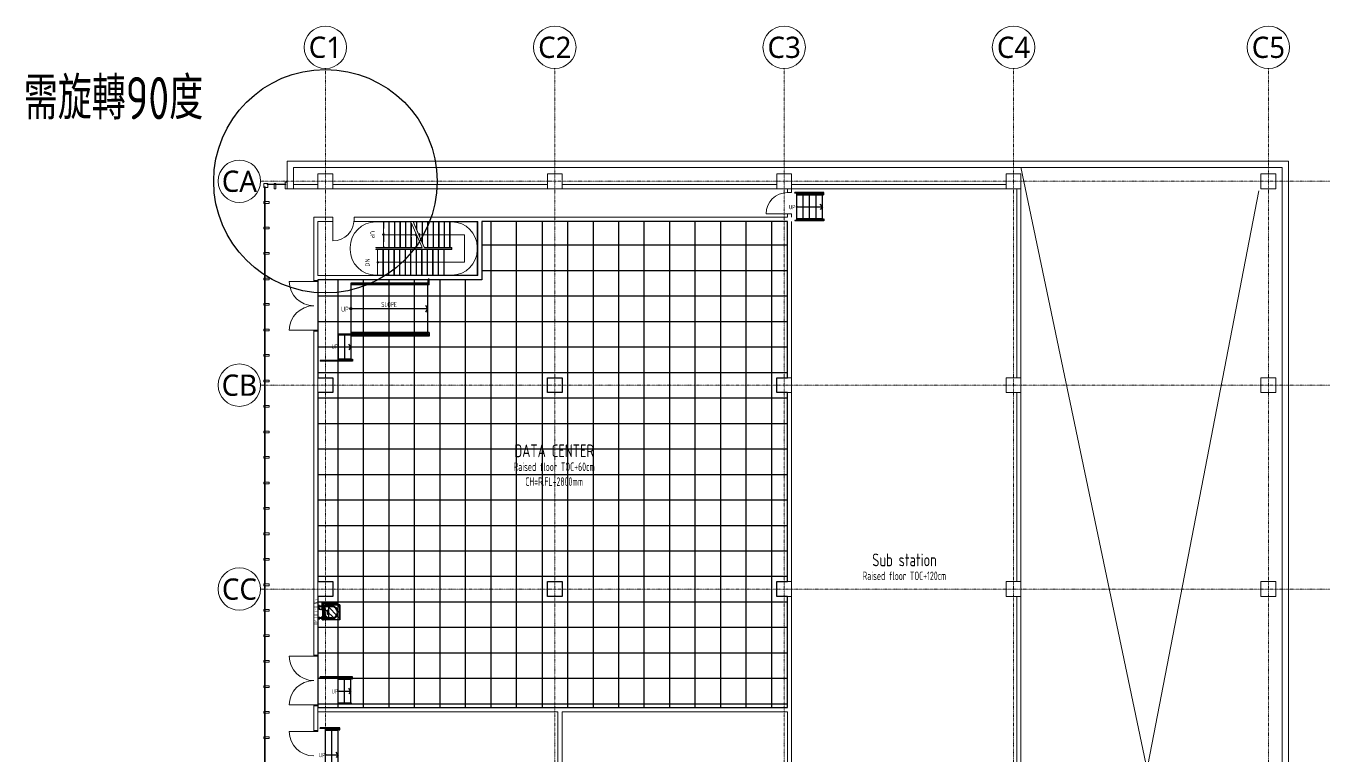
# Model space of a CAD drawing. Extents: x -186874 to 85479, y 565 to 73531.
# Drawn here: x -186874 to -125485, y 39170 to 73531 of the extents above; entities that cross this region are included whole.
import ezdxf
from ezdxf.enums import TextEntityAlignment as Align

# ---------------------------------------------------------------- set-up
doc = ezdxf.new("R2010")
doc.units = 0
doc.header["$LTSCALE"] = 5
for name, pattern in [('CUP- L20$0$JJP_三點線', [0.9, 0.3, -0.15, 0, -0.15, 0, -0.15, 0, -0.15]), ('CUP- L20$0$JJP_虛線(退縮線、投影線、地下室範圍、非屬本工程、圖面分區)', [0.45, 0.3, -0.15]), ('XCDP20$0$HIDDEN2', [0.1875, 0.125, -0.0625])]:
    doc.linetypes.add(name, pattern=pattern)
for name, color, linetype in [('CUP- L20$0$A-OBJE-2D.Newcub', 252, 'Continuous'), ('CUP- L20$0$A-STRS.Newcub', 252, 'Continuous'), ('CUP- L20$0$A-WALL-EX.Newcub', 252, 'Continuous'), ('CUP- L20$0$A-WALL-IN.Newcub', 252, 'Continuous'), ('CUP- L20$0$Door', 252, 'Continuous'), ('CUP- L20$0$S-COL.Newcub', 252, 'Continuous'), ('CUP- L20$0$S-GRID.Newcub', 252, 'Continuous'), ('XCDC20$0$A-C-2800 (PH1)', 191, 'Continuous'), ('XCDC20$0$A-C-2800 (PH2)', 191, 'Continuous'), ('XCDP20$0$A-CR-TT2', 1, 'Continuous'), ('XCDP20$0$A-CR-TXT', 2, 'Continuous'), ('XCDP20$0$A-Dim', 1, 'Continuous'), ('XCDP20$0$A-st-txt', 1, 'Continuous'), ('XCDP20$0$A-ST-txt (200K)', 1, 'Continuous'), ('XCDP20$0$A-STAIR (200K)', 2, 'Continuous'), ('XCDP20$0$A-STAIR (PH2)', 2, 'Continuous'), ('XCDP20$0$Lad-Door', 1, 'Continuous')]:
    doc.layers.add(name, color=color, linetype=linetype)
doc.layers.add('XCDC20$0$A-Area', color=170, linetype='Continuous', plot=False)
doc.styles.add('CUP- L20$0$aa-txt', font='isocp.shx', dxfattribs={"bigfont": 'chineset'})
doc.styles.add('CUP- L20$0$Standard', font='', dxfattribs={"width": 0.8})
doc.styles.add('XCDP20$0$AA-TXT', font='isocp.shx', dxfattribs={"width": 0.8, "bigfont": 'china.shx'})
doc.styles.add('XCDP20$0$dim-txt', font='isocp.shx', dxfattribs={"width": 0.8, "bigfont": 'china.shx'})
doc.styles.get('CUP- L20$0$Standard').set_extended_font_data('Microsoft JhengHei')
doc.dimstyles.new('XCDP20$0$20-dim', dxfattribs={"dimscale": 20, "dimtxt": 0.25, "dimasz": 0.1, "dimexe": 0.1, "dimexo": 0.1, "dimgap": 0.05, "dimtad": 1, "dimdec": 1, "dimdsep": 46, "dimtxsty": 'XCDP20$0$dim-txt', "dimblk": 'XCDP20$0$Dot', "dimcen": 2, "dimclrd": 256, "dimclre": 256, "dimclrt": 256, "dimadec": 0, "dimazin": 0, "dimtfac": 1, "dimtdec": 1, "dimtix": 1, "dimtmove": 2, "dimatfit": 3, "dimfxl": 1, "dimtvp": 1, "dimarcsym": 0})

# ---------------------------------------------------------------- blocks, each defined once
blk = doc.blocks.new('XCDP20$0$Dot')
at = {"color": 0, "linetype": 'ByBlock', "lineweight": -2}
blk.add_line((-0.5, 0), (-1, 0), dxfattribs=at)
at = {"color": 0, "linetype": 'ByBlock', "const_width": 0.5}
blk.add_lwpolyline([(-0.25, 0, 1), (0.25, 0, 1)], format="xyb", close=True, dxfattribs=at)
blk = doc.blocks.new('*D37')
at = {"layer": 'DEFPOINTS', "color": 0, "transparency": 16777216}
for p in [(-19.3, -14.6), (-19.3, -21.5), (0, -21.5)]:
    blk.add_point(p, dxfattribs=at)
at = {"layer": 'XCDP20$0$A-Dim', "lineweight": -2, "transparency": 16777216}
for p, q in [((-19.3, -19.5), (-19.3, -12.6)), ((-2, -14.6), (-17.3, -14.6)), ((0, -19.5), (0, -12.6))]:
    blk.add_line(p, q, dxfattribs=at)
at = {"layer": 'XCDP20$0$A-Dim', "lineweight": -2, "transparency": 16777216, "xscale": 2, "yscale": 2, "zscale": 2, "rotation": 180}
blk.add_blockref('XCDP20$0$Dot', (-19.3, -14.6), dxfattribs=at)
at = {"layer": 'XCDP20$0$A-Dim', "lineweight": -2, "transparency": 16777216, "xscale": 2, "yscale": 2, "zscale": 2}
blk.add_blockref('XCDP20$0$Dot', (0, -14.6), dxfattribs=at)
at = {"layer": 'XCDP20$0$A-Dim', "transparency": 16777216, "insert": (-9.6, -11.1), "char_height": 5, "attachment_point": 5, "style": 'XCDP20$0$dim-txt'}
blk.add_mtext('\\A1;19.3', dxfattribs=at)
blk = doc.blocks.new('*D38')
at = {"layer": 'DEFPOINTS', "color": 0, "transparency": 16777216}
for p in [(-90.3, 0), (-90.3, -43.4), (-15.3, -29.8)]:
    blk.add_point(p, dxfattribs=at)
at = {"layer": 'XCDP20$0$A-Dim', "lineweight": -2, "transparency": 16777216}
for p, q in [((-90.3, -2), (-90.3, -45.4)), ((-17.3, -43.4), (-88.3, -43.4)), ((-15.3, -31.8), (-15.3, -45.4))]:
    blk.add_line(p, q, dxfattribs=at)
at = {"layer": 'XCDP20$0$A-Dim', "lineweight": -2, "transparency": 16777216, "xscale": 2, "yscale": 2, "zscale": 2, "rotation": 180}
blk.add_blockref('XCDP20$0$Dot', (-90.3, -43.4), dxfattribs=at)
at = {"layer": 'XCDP20$0$A-Dim', "lineweight": -2, "transparency": 16777216, "xscale": 2, "yscale": 2, "zscale": 2}
blk.add_blockref('XCDP20$0$Dot', (-15.3, -43.4), dxfattribs=at)
at = {"layer": 'XCDP20$0$A-Dim', "transparency": 16777216, "insert": (-52.8, -39.9), "char_height": 5, "attachment_point": 5, "style": 'XCDP20$0$dim-txt'}
blk.add_mtext('\\A1;75', dxfattribs=at)
blk = doc.blocks.new('*D39')
at = {"layer": 'DEFPOINTS', "color": 0, "transparency": 16777216}
for p in [(-52.1, 26), (-44.5, 26), (-52.1, -26)]:
    blk.add_point(p, dxfattribs=at)
at = {"layer": 'XCDP20$0$A-Dim', "lineweight": -2, "transparency": 16777216}
for p, q in [((-50.1, 26), (-42.5, 26)), ((-44.5, -24), (-44.5, 24)), ((-50.1, -26), (-42.5, -26))]:
    blk.add_line(p, q, dxfattribs=at)
at = {"layer": 'XCDP20$0$A-Dim', "lineweight": -2, "transparency": 16777216, "xscale": 2, "yscale": 2, "zscale": 2}
for p, rotation in [((-44.5, 26), 90), ((-44.5, -26), 270)]:
    blk.add_blockref('XCDP20$0$Dot', p, dxfattribs=dict(at, rotation=rotation))
at = {"layer": 'XCDP20$0$A-Dim', "transparency": 16777216, "insert": (-48, 0), "char_height": 5, "attachment_point": 5, "rotation": 90, "style": 'XCDP20$0$dim-txt'}
blk.add_mtext('\\A1;52', dxfattribs=at)
blk = doc.blocks.new('XCDC20')
at = {"layer": 'XCDC20$0$A-Area'}
for points in [[(-151031, 64330), (-165411, 64330), (-165411, 61590), (-173131, 61590), (-173131, 56975), (-172431, 56975), (-172431, 56275), (-173131, 56275), (-173131, 47375), (-172431, 47375), (-172431, 46675), (-173131, 46675), (-173131, 41450), (-151031, 41450), (-151031, 46675), (-151531, 46675), (-151531, 47375), (-151031, 47375), (-151031, 56275), (-151531, 56275), (-151531, 56975), (-151031, 56975)], [(-161631, 56275), (-162331, 56275), (-162331, 56975), (-161631, 56975)], [(-161631, 46675), (-162331, 46675), (-162331, 47375), (-161631, 47375)]]:
    blk.add_lwpolyline(points, close=True, dxfattribs=at)
at = {"layer": 'XCDC20$0$A-C-2800 (PH1)', "ltscale": 0.3}
for p, q in [((-165411, 63225), (-151031, 63225)), ((-165411, 62025), (-151031, 62025))]:
    blk.add_line(p, q, dxfattribs=at)
at = {"layer": 'XCDC20$0$A-C-2800 (PH2)', "ltscale": 0.3}
for p, q in [((-164981, 41450), (-164981, 64330)), ((-163781, 41450), (-163781, 64330)), ((-162581, 64330), (-162581, 41450)), ((-161381, 64330), (-161381, 41450)), ((-160181, 64330), (-160181, 41450)), ((-158981, 64330), (-158981, 41450)), ((-157781, 64330), (-157781, 41450)), ((-156581, 64330), (-156581, 41450)), ((-155381, 64330), (-155381, 41450)), ((-154181, 64330), (-154181, 41450)), ((-152981, 64330), (-152981, 41450)), ((-151781, 64330), (-151781, 41450)), ((-172181, 41450), (-172181, 61590)), ((-170981, 41450), (-170981, 61590)), ((-169781, 41450), (-169781, 61590)), ((-168581, 41450), (-168581, 61590)), ((-167381, 41450), (-167381, 61590)), ((-166181, 41450), (-166181, 61590)), ((-173131, 60825), (-151031, 60825)), ((-173131, 59625), (-151031, 59625)), ((-173131, 58425), (-151031, 58425)), ((-173131, 57225), (-151031, 57225)), ((-173131, 56025), (-151031, 56025)), ((-173131, 54825), (-151031, 54825)), ((-173131, 53625), (-151031, 53625)), ((-173131, 52425), (-151031, 52425)), ((-173131, 51225), (-151031, 51225)), ((-173131, 50025), (-151031, 50025)), ((-173131, 48825), (-151031, 48825)), ((-173131, 47625), (-151031, 47625)), ((-173131, 46425), (-151031, 46425)), ((-173131, 45225), (-151031, 45225)), ((-173131, 44025), (-151031, 44025)), ((-173131, 42825), (-151031, 42825)), ((-173131, 41625), (-151031, 41625))]:
    blk.add_line(p, q, dxfattribs=at)
blk = doc.blocks.new('XCDP20$0$LAD-1')
at = {"layer": 'XCDP20$0$Lad-Door'}
h = blk.add_hatch(dxfattribs=at)
h.set_pattern_fill('ANSI31', color=256, scale=150, angle=90, style=0)
h.set_pattern_definition([(135, (-3.226, 0), (-13.2583, -13.2583), [])])
h.paths.add_polyline_path([(-97.05, -34.71), (-97.05, 35.29), (-28.05, 35.29), (-28.05, -34.71)])
at = {"color": 0}
for p, q in [((-86.39, 1.7), (-90.2, 1.7)), ((-79.73, 17.44), (-82.42, 20.13)), ((-77.59, 19.55), (-80.29, 22.24)), ((-15.25, 29.8), (-60.45, 29.8)), ((-60.45, 26), (-15.25, 26)), ((-56.28, 26), (-56.28, 29.8)), ((-53.28, 26), (-53.28, 29.8)), ((-41.98, 26), (-41.98, 29.8)), ((-41.98, 26), (-41.98, 29.8)), ((-38.98, 26), (-38.98, 29.8)), ((-23.25, 26), (-23.25, 29.8)), ((-23.25, 29.8), (-15.25, 26)), ((-15.25, 29.8), (-23.25, 26)), ((-20.5, 26), (-20.5, -26)), ((-18, 26), (-18, -26)), ((-15.25, 26), (-15.25, 29.8)), ((-15.25, 29.31), (-0.6, 29.31)), ((-15.25, 26.31), (-0.6, 26.31)), ((-0.6, 34.53), (0, 34.53)), ((-0.6, 21.53), (-0.6, 34.53)), ((-0.6, 25.51), (-0.6, 30.51)), ((-0.6, 21.53), (0, 21.53)), ((0, 21.53), (0, 34.53)), ((-86.42, -1.3), (-90.22, -1.3)), ((-80, -17.14), (-82.69, -19.84)), ((-77.89, -19.28), (-80.58, -21.97)), ((-60.45, -26), (-15.25, -26)), ((-19, -29.8), (-60.45, -29.8)), ((-58.4, -29.8), (-15.25, -29.8)), ((-56.28, -26), (-56.28, -29.8)), ((-53.28, -26), (-53.28, -29.8)), ((-41.98, -26), (-41.98, -29.8)), ((-41.98, -26), (-41.98, -29.8)), ((-38.98, -26), (-38.98, -29.8)), ((-23.25, -29.8), (-23.25, -26)), ((-23.25, -26), (-15.25, -29.8)), ((-15.25, -26), (-23.25, -29.8)), ((-15.25, -29.8), (-15.25, -26)), ((-15.25, -26.31), (-0.6, -26.31)), ((-15.25, -29.31), (-0.6, -29.31)), ((-0.6, -21.53), (0, -21.53)), ((-0.6, -21.53), (-0.6, -34.53)), ((-0.6, -25.51), (-0.6, -30.51)), ((-0.6, -34.53), (0, -34.53)), ((0, -21.53), (0, -34.53))]:
    blk.add_line(p, q, dxfattribs=at)
at = {"color": 1, "linetype": 'XCDP20$0$HIDDEN2', "ltscale": 0.1}
for points in [[(-23.25, 37.8), (-15.25, 37.8), (-15.25, 29.8), (-23.25, 29.8)], [(-23.25, 26), (-15.25, 26), (-15.25, 18), (-23.25, 18)], [(-23.25, -18), (-15.25, -18), (-15.25, -26), (-23.25, -26)], [(-23.25, -29.8), (-15.25, -29.8), (-15.25, -37.8), (-23.25, -37.8)]]:
    blk.add_lwpolyline(points, close=True, dxfattribs=at)
at = {"color": 1, "linetype": 'XCDP20$0$HIDDEN2'}
for centre in [(-19.25, 33.8), (-19.25, 22), (-19.25, -22), (-19.25, -33.8)]:
    blk.add_circle(centre, 0.476, dxfattribs=at)
at = {"color": 0}
for radius in [29.8, 26]:
    blk.add_arc((-60.45, 0), radius, 90, 270, dxfattribs=at)
at = {"layer": 'XCDP20$0$Lad-Door'}
for p, q in [((-97.55, -35.21), (-97.55, 35.79)), ((-97.55, 35.79), (-27.55, 35.79)), ((-97.55, 16.02), (-97.55, 26.02)), ((-97.55, 26.02), (-96.75, 26.02)), ((-97.55, 21.02), (-96.75, 21.02)), ((-97.55, 16.02), (-96.75, 16.02)), ((-96.75, 16.02), (-96.75, 26.02)), ((-40.64, -9.71), (-40.64, 10.29)), ((-40.64, 10.29), (-38.64, 10.29)), ((-40.64, 0.29), (-38.64, 0.29)), ((-38.64, -9.71), (-38.64, 10.29)), ((-27.55, -35.21), (-27.55, 35.79)), ((-97.55, -29.47), (-97.55, -19.47)), ((-97.55, -19.47), (-96.75, -19.47)), ((-97.55, -24.47), (-96.75, -24.47)), ((-97.55, -29.47), (-96.75, -29.47)), ((-97.55, -35.21), (-27.55, -35.21)), ((-96.75, -29.47), (-96.75, -19.47)), ((-40.64, -9.71), (-38.64, -9.71))]:
    blk.add_line(p, q, dxfattribs=at)
blk.add_lwpolyline([(-97.05, -34.71), (-97.05, 35.29), (-28.05, 35.29), (-28.05, -34.71)], close=True, dxfattribs=at)
at = {"layer": 'XCDP20$0$A-Dim', "style": 'XCDP20$0$dim-txt', "width": 0.7}
blk.add_text('%%P2', height=5, dxfattribs=at).set_placement((-47.58, -39.81), align=Align.MIDDLE)
at = {"layer": 'XCDP20$0$A-Dim'}
for base, p1, p2, picture, middle in [((-90.25, -43.45), (-15.25, -29.8), (-90.25, 0), '*D38', (-52.75, -39.95)), ((-19.2502, -14.6081), (0, -21.5304), (-19.2502, -21.5236), '*D37', (-9.6251, -11.1081))]:
    dim = blk.add_linear_dim(base=base, p1=p1, p2=p2, dimstyle='XCDP20$0$20-dim', override={"dimscale": 20}, dxfattribs=at)
    dim.commit()
    dim.dimension.update_dxf_attribs({"geometry": picture, "text_midpoint": middle})
dim = blk.add_linear_dim(base=(-44.49, 26), p1=(-52.06, -26), p2=(-52.06, 26), angle=270, dimstyle='XCDP20$0$20-dim', override={"dimscale": 20, "dimasz": 0.1, "dimatfit": 3}, dxfattribs=at)
dim.commit()
dim.dimension.update_dxf_attribs({"geometry": '*D39', "text_midpoint": (-47.99, 0)})
blk = doc.blocks.new('XCDP20')
at = {"layer": 'XCDP20$0$A-ST-txt (200K)'}
for p, q in [((-149381, 65025), (-149479, 65154)), ((-150581, 65025), (-149381, 65025)), ((-149381, 65025), (-149479, 64896)), ((-167981, 60225), (-171581, 60225)), ((-168075, 60387), (-167981, 60225)), ((-167981, 60225), (-168075, 60062)), ((-172181, 58425), (-171581, 58425)), ((-171581, 58425), (-171679, 58554)), ((-171581, 58425), (-171679, 58296)), ((-172181, 42225), (-171581, 42225)), ((-171581, 42225), (-171679, 42354)), ((-171581, 42225), (-171679, 42096)), ((-172181, 39225), (-172279, 39354)), ((-172781, 39225), (-172181, 39225)), ((-172181, 39225), (-172279, 39096))]:
    blk.add_line(p, q, dxfattribs=at)
for centre, radius in [((-150581, 65025), 25), ((-171581, 60225), 50), ((-172181, 58425), 25), ((-172181, 42225), 25), ((-172781, 39225), 25)]:
    blk.add_circle(centre, radius, dxfattribs=at)
at = {"layer": 'XCDP20$0$A-STAIR (200K)'}
for p, q in [((-149306, 65690, 0), (-150681, 65690)), ((-150681, 65665), (-150681, 65690)), ((-149306, 65593, 0), (-149306, 65690, 0)), ((-149331, 65665, 0), (-150681, 65665)), ((-150581, 64425, 0), (-150581, 65625, 0)), ((-149371, 65625), (-150581, 65625, 0)), ((-150581, 65587, 0), (-150581, 65625, 0)), ((-149371, 65618), (-150581, 65618, 0)), ((-149371, 65593), (-150581, 65593, 0)), ((-150581, 65587, 0), (-149371, 65587)), ((-150281, 64463, 0), (-150281, 65587, 0)), ((-149981, 64463, 0), (-149981, 65587, 0)), ((-149681, 64463, 0), (-149681, 65587, 0)), ((-149381, 64425), (-149381, 65625)), ((-149371, 65587, 0), (-149371, 65625, 0)), ((-149331, 65593, 0), (-149331, 65665, 0)), ((-149331, 65593, 0), (-149306, 65593, 0)), ((-150581, 64463, 0), (-149371, 64463)), ((-150581, 64463, 0), (-150581, 64425, 0)), ((-149371, 64463, 0), (-149371, 64425, 0)), ((-149331, 64385, 0), (-150681, 64385)), ((-150681, 64385), (-150681, 64360)), ((-149306, 64360, 0), (-150681, 64360)), ((-149371, 64456), (-150581, 64456, 0)), ((-149371, 64431), (-150581, 64431, 0)), ((-149371, 64425), (-150581, 64425, 0)), ((-149331, 64456, 0), (-149331, 64385, 0)), ((-149331, 64456, 0), (-149306, 64456, 0)), ((-149306, 64456, 0), (-149306, 64360, 0)), ((-171581, 61425), (-171581, 59025)), ((-167981, 61425), (-171581, 61425)), ((-167981, 61425), (-167981, 59025)), ((-167941, 61385), (-167941, 61615, 0)), ((-167901, 61615), (-167941, 61615, 0)), ((-167901, 61345), (-167901, 61615)), ((-167941, 61385, 0), (-171541, 61385)), ((-171541, 61385), (-171541, 61345)), ((-167901, 61345), (-171541, 61345)), ((-171581, 59025, 0), (-172181, 59025, 0)), ((-172181, 59025, 0), (-172181, 57825)), ((-171571, 59025, 0), (-172141, 59025, 0)), ((-172141, 58987, 0), (-172141, 59025, 0)), ((-171571, 59018, 0), (-172141, 59018, 0)), ((-171571, 58993, 0), (-172141, 58993, 0)), ((-172141, 58987, 0), (-171571, 58987, 0)), ((-171881, 58987, 0), (-171881, 57863)), ((-171581, 59025), (-167981, 59025)), ((-171581, 58987, 0), (-171581, 57863)), ((-171571, 58987), (-171571, 59025)), ((-167901, 59105), (-171541, 59105)), ((-171541, 59065), (-171541, 59105)), ((-171541, 59065), (-167941, 59065)), ((-167941, 58975), (-171531, 58975, 0)), ((-171531, 58935, 0), (-171531, 58975, 0)), ((-167901, 58935), (-171531, 58935, 0)), ((-167941, 59065), (-167941, 58975, 0)), ((-167901, 59105), (-167901, 58935, 0)), ((-171531, 57785, 0), (-173031, 57785)), ((-173031, 57785), (-173031, 57760)), ((-171506, 57760, 0), (-173031, 57760)), ((-172181, 57825), (-171581, 57825)), ((-172141, 57863), (-171571, 57863, 0)), ((-172141, 57863), (-172141, 57825)), ((-171571, 57856, 0), (-172141, 57856)), ((-171571, 57831, 0), (-172141, 57831)), ((-171571, 57825, 0), (-172141, 57825)), ((-171571, 57863, 0), (-171571, 57825, 0)), ((-171531, 57856, 0), (-171531, 57785, 0)), ((-171531, 57856, 0), (-171506, 57856, 0)), ((-171506, 57856, 0), (-171506, 57760, 0)), ((-171506, 42890, 0), (-173031, 42890)), ((-173031, 42865), (-173031, 42890)), ((-171531, 42865, 0), (-173031, 42865)), ((-172181, 42825), (-171581, 42825)), ((-172181, 41625, 0), (-172181, 42825)), ((-171571, 42825, 0), (-172141, 42825)), ((-172141, 42787), (-172141, 42825)), ((-171571, 42818, 0), (-172141, 42818)), ((-171571, 42793, 0), (-172141, 42793)), ((-172141, 42787), (-171571, 42787, 0)), ((-171881, 41663, 0), (-171881, 42787)), ((-171581, 41663, 0), (-171581, 42787)), ((-171571, 42787, 0), (-171571, 42825, 0)), ((-171531, 42793, 0), (-171531, 42865, 0)), ((-171531, 42793, 0), (-171506, 42793, 0)), ((-171506, 42793, 0), (-171506, 42890, 0)), ((-171581, 41625, 0), (-172181, 41625, 0)), ((-172141, 41663, 0), (-171571, 41663, 0)), ((-172141, 41663, 0), (-172141, 41625, 0)), ((-171571, 41656, 0), (-172141, 41656, 0)), ((-171571, 41631, 0), (-172141, 41631, 0)), ((-171571, 41625, 0), (-172141, 41625, 0)), ((-171571, 41663, 0), (-171571, 41625, 0)), ((-172106, 40490, 0), (-173031, 40490)), ((-173031, 40465), (-173031, 40490)), ((-172131, 40465, 0), (-173031, 40465)), ((-172781, 40425), (-172181, 40425)), ((-172781, 38025, 0), (-172781, 40425)), ((-172171, 40425, 0), (-172741, 40425)), ((-172741, 40387), (-172741, 40425)), ((-172171, 40418, 0), (-172741, 40418)), ((-172171, 40393, 0), (-172741, 40393)), ((-172741, 40387), (-172171, 40387, 0)), ((-172481, 38063, 0), (-172481, 40387)), ((-172181, 38063, 0), (-172181, 40387)), ((-172171, 40387, 0), (-172171, 40425, 0)), ((-172131, 40393, 0), (-172131, 40465, 0)), ((-172131, 40393, 0), (-172106, 40393, 0)), ((-172106, 40393, 0), (-172106, 40490, 0))]:
    blk.add_line(p, q, dxfattribs=at)
at = {"layer": 'XCDP20$0$A-STAIR (PH2)', "extrusion": (0, 0, -1), "xscale": -10, "yscale": 10, "zscale": -10, "rotation": 180}
blk.add_blockref('XCDP20$0$LAD-1', (173081, 45932, 0), dxfattribs=at)
at = {"layer": 'XCDP20$0$A-CR-TT2', "style": 'XCDP20$0$AA-TXT', "width": 0.6}
for s, p in [('Raised floor TOC+60cm', (-162010, 52785)), ('CH=R.FL+2800mm', (-162010, 52085)), ('Raised floor TOC+120cm', (-145516, 47650))]:
    blk.add_text(s, height=400, dxfattribs=at).set_placement(p, align=Align.MIDDLE)
at = {"layer": 'XCDP20$0$A-CR-TXT', "style": 'XCDP20$0$AA-TXT', "width": 0.8}
for s, p in [('DATA CENTER', (-162010, 53535)), ('Sub station', (-145516, 48400))]:
    blk.add_text(s, height=600, dxfattribs=at).set_placement(p, align=Align.MIDDLE)
at = {"layer": 'XCDP20$0$A-st-txt', "style": 'XCDP20$0$AA-TXT', "width": 0.6}
blk.add_text('UP TO CEILING', height=200, rotation=90, dxfattribs=at).set_placement((-173235, 45932, 0), align=Align.MIDDLE)
at = {"layer": 'XCDP20$0$A-ST-txt (200K)', "style": 'XCDP20$0$AA-TXT'}
for s, height, width, p in [('UP', 200, 0.8, (-150801, 65008, 0)), ('UP', 240, 0.8, (-171858, 60200)), ('SLOPE', 240, 0.7, (-169781, 60425)), ('UP', 200, 0.8, (-172337, 58441)), ('UP', 200, 0.8, (-172337, 42208)), ('UP', 200, 0.8, (-172937, 39208))]:
    blk.add_text(s, height=height, dxfattribs=dict(at, width=width)).set_placement(p, align=Align.MIDDLE)
blk = doc.blocks.new('CUP- L20')
at = {"layer": 'CUP- L20$0$A-OBJE-2D.Newcub', "lineweight": 0}
for p, q in [((-140031, 66896), (-127931, 9075)), ((-139931, 8293), (-128831, 65775)), ((-171611, 63010), (-171611, 63110))]:
    blk.add_line(p, q, dxfattribs=at)
for centre, start, end in [((-170411, 63110), 90, 180), ((-166831, 63110), 0, 90), ((-170411, 63010), 180, 270), ((-166831, 63010), 270, 0)]:
    blk.add_arc(centre, 1200, start, end, dxfattribs=at)
at = {"layer": 'CUP- L20$0$A-STRS.Newcub', "lineweight": 0}
for p, q in [((-170051, 64330), (-170411, 64330)), ((-170411, 64330), (-170411, 64310)), ((-170411, 64310), (-170051, 64310)), ((-168760, 64330), (-170051, 64330)), ((-170051, 64310), (-168751, 64310)), ((-169791, 64310), (-170051, 64310)), ((-170051, 64310), (-170051, 63110)), ((-169791, 63110), (-169791, 64310)), ((-169531, 64310), (-169791, 64310)), ((-169791, 64310), (-169791, 63110)), ((-169531, 63110), (-169531, 64310)), ((-169271, 64310), (-169531, 64310)), ((-169531, 64310), (-169531, 63110)), ((-169271, 63110), (-169271, 64310)), ((-169011, 64310), (-169271, 64310)), ((-169271, 64310), (-169271, 63110)), ((-169011, 63110), (-169011, 64310)), ((-168751, 64310), (-169011, 64310)), ((-169011, 64310), (-169011, 63110)), ((-168751, 63110), (-168751, 64310)), ((-168751, 64310), (-168751, 63110)), ((-168751, 64310), (-168231, 63110)), ((-166671, 64330), (-168651, 64330)), ((-168643, 64310), (-166671, 64310)), ((-168491, 64310), (-168643, 64310)), ((-168643, 64310), (-168123, 63110)), ((-168491, 63962), (-168491, 64310)), ((-168231, 64310), (-168491, 64310)), ((-168491, 64310), (-168491, 63962)), ((-168231, 63362), (-168231, 64310)), ((-167971, 64310), (-168231, 64310)), ((-168231, 64310), (-168231, 63362)), ((-167971, 63110), (-167971, 64310)), ((-167711, 64310), (-167971, 64310)), ((-167971, 64310), (-167971, 63110)), ((-167711, 63110), (-167711, 64310)), ((-167451, 64310), (-167711, 64310)), ((-167711, 64310), (-167711, 63110)), ((-167451, 63110), (-167451, 64310)), ((-167191, 64310), (-167451, 64310)), ((-167451, 64310), (-167451, 63110)), ((-167191, 63110), (-167191, 64310)), ((-167191, 64310), (-167191, 63110)), ((-166931, 64310), (-167191, 64310)), ((-166931, 63110), (-166931, 64310)), ((-165631, 64310), (-166931, 64310)), ((-166931, 64310), (-166931, 63110)), ((-166671, 64310), (-166671, 64330)), ((-165611, 64330), (-166671, 64330)), ((-166671, 64330), (-166671, 64310)), ((-166671, 64310), (-165631, 64310)), ((-165631, 64310), (-165631, 61810)), ((-165631, 61810), (-165631, 64310)), ((-165611, 61790), (-165611, 64330)), ((-170051, 63710), (-169791, 63710)), ((-169791, 63710), (-168491, 63710)), ((-168491, 63710), (-168541, 63760)), ((-168541, 63660), (-168491, 63710)), ((-168491, 63110), (-168491, 63710)), ((-168491, 63710), (-168491, 63110)), ((-168333, 63760), (-168383, 63710)), ((-168383, 63710), (-166931, 63710)), ((-168383, 63710), (-168333, 63660)), ((-166931, 63710), (-166231, 63710)), ((-166231, 63710), (-166231, 62410)), ((-170051, 63110), (-170411, 63110)), ((-170411, 63110), (-170411, 63090)), ((-170411, 63090), (-170051, 63090)), ((-170311, 63030), (-170411, 63030)), ((-170411, 63030), (-170411, 63010)), ((-170411, 63010), (-170311, 63010)), ((-170311, 63010), (-170331, 63010)), ((-170331, 63010), (-170331, 61810)), ((-166891, 63030), (-170311, 63030)), ((-170311, 63010), (-166891, 63010)), ((-170051, 63010), (-170311, 63010)), ((-168231, 63110), (-170051, 63110)), ((-170051, 63110), (-169791, 63110)), ((-170051, 63090), (-168223, 63090)), ((-170051, 63010), (-170051, 61810)), ((-169791, 63010), (-170051, 63010)), ((-170051, 61810), (-170051, 63010)), ((-169791, 63110), (-169531, 63110)), ((-169531, 63010), (-169791, 63010)), ((-169791, 63010), (-169791, 61810)), ((-169791, 61810), (-169791, 63010)), ((-169531, 63110), (-169271, 63110)), ((-169271, 63010), (-169531, 63010)), ((-169531, 63010), (-169531, 61810)), ((-169531, 61810), (-169531, 63010)), ((-169271, 63110), (-169011, 63110)), ((-169011, 63010), (-169271, 63010)), ((-169271, 63010), (-169271, 61810)), ((-169271, 61810), (-169271, 63010)), ((-169011, 63110), (-168751, 63110)), ((-168751, 63010), (-169011, 63010)), ((-169011, 63010), (-169011, 61810)), ((-169011, 61810), (-169011, 63010)), ((-168751, 63110), (-168491, 63110)), ((-168491, 63010), (-168751, 63010)), ((-168751, 63010), (-168751, 61810)), ((-168751, 61810), (-168751, 63010)), ((-168491, 63110), (-168231, 63110)), ((-168231, 63010), (-168491, 63010)), ((-168491, 63010), (-168491, 61810)), ((-168491, 61810), (-168491, 63010)), ((-167971, 63010), (-168231, 63010)), ((-168231, 63010), (-168231, 61810)), ((-168231, 61810), (-168231, 63010)), ((-166831, 63110), (-168123, 63110)), ((-168123, 63110), (-167971, 63110)), ((-168114, 63090), (-166851, 63090)), ((-167971, 63110), (-167711, 63110)), ((-167711, 63010), (-167971, 63010)), ((-167971, 63010), (-167971, 61810)), ((-167971, 61810), (-167971, 63010)), ((-167711, 63110), (-167451, 63110)), ((-167451, 63010), (-167711, 63010)), ((-167711, 63010), (-167711, 61810)), ((-167711, 61810), (-167711, 63010)), ((-167451, 63110), (-167191, 63110)), ((-167191, 63010), (-167451, 63010)), ((-167451, 63010), (-167451, 61810)), ((-167451, 61810), (-167451, 63010)), ((-167191, 63110), (-166931, 63110)), ((-166831, 63010), (-167191, 63010)), ((-167191, 63010), (-167191, 61810)), ((-167191, 61810), (-167191, 63010)), ((-166931, 63110), (-166831, 63110)), ((-166851, 63030), (-166891, 63030)), ((-166891, 63030), (-166891, 63010)), ((-166891, 63010), (-166891, 63030)), ((-166891, 63010), (-166831, 63010)), ((-166851, 63090), (-166851, 63030)), ((-166831, 63010), (-166831, 63110)), ((-166831, 63110), (-166831, 63010)), ((-170051, 62410), (-170311, 62410)), ((-167191, 62410), (-170051, 62410)), ((-166231, 62410), (-167191, 62410)), ((-170311, 61810), (-170411, 61810)), ((-170411, 61810), (-170411, 61790)), ((-170411, 61790), (-170311, 61790)), ((-170331, 61810), (-170311, 61810)), ((-166891, 61810), (-170311, 61810)), ((-170311, 61810), (-170051, 61810)), ((-170311, 61790), (-166891, 61790)), ((-170051, 61810), (-169791, 61810)), ((-169791, 61810), (-169531, 61810)), ((-169531, 61810), (-169271, 61810)), ((-169271, 61810), (-169011, 61810)), ((-169011, 61810), (-168751, 61810)), ((-168751, 61810), (-168491, 61810)), ((-168491, 61810), (-168231, 61810)), ((-168231, 61810), (-167971, 61810)), ((-167971, 61810), (-167711, 61810)), ((-167711, 61810), (-167451, 61810)), ((-167451, 61810), (-167191, 61810)), ((-167191, 61810), (-165631, 61810)), ((-165631, 61810), (-166891, 61810)), ((-166891, 61810), (-166891, 61790)), ((-166891, 61790), (-166891, 61810)), ((-166891, 61790), (-165611, 61790))]:
    blk.add_line(p, q, dxfattribs=at)
at = {"layer": 'CUP- L20$0$A-STRS.Newcub', "linetype": 'CUP- L20$0$JJP_虛線(退縮線、投影線、地下室範圍、非屬本工程、圖面分區)', "lineweight": 0}
for p, q in [((-170031, 64310), (-170031, 63110)), ((-169771, 64310), (-170031, 64310)), ((-169771, 63110), (-169771, 64310)), ((-169771, 64310), (-169771, 63110)), ((-169511, 64310), (-169771, 64310)), ((-169511, 63110), (-169511, 64310)), ((-169511, 64310), (-169511, 63110)), ((-169251, 64310), (-169511, 64310)), ((-169251, 63110), (-169251, 64310)), ((-169251, 64310), (-169251, 63110)), ((-168991, 64310), (-169251, 64310)), ((-168991, 63110), (-168991, 64310)), ((-168991, 64310), (-168991, 63110)), ((-168751, 64310), (-168991, 64310)), ((-168731, 63110), (-168731, 64264)), ((-168731, 64264), (-168731, 63110)), ((-166671, 64330), (-168651, 64330)), ((-168471, 64310), (-168643, 64310)), ((-168643, 64310), (-166671, 64310)), ((-168471, 64310), (-168643, 64310)), ((-168491, 64310), (-168643, 64310)), ((-168643, 64310), (-168123, 63110)), ((-168491, 63962), (-168491, 64310)), ((-168231, 64310), (-168491, 64310)), ((-168491, 64310), (-168491, 63962)), ((-168471, 63915), (-168471, 64310)), ((-168471, 64310), (-168471, 63915)), ((-168211, 64310), (-168471, 64310)), ((-168471, 63915), (-168471, 64310)), ((-168471, 64310), (-168471, 63915)), ((-168211, 64310), (-168471, 64310)), ((-168231, 63362), (-168231, 64310)), ((-167971, 64310), (-168231, 64310)), ((-168231, 64310), (-168231, 63362)), ((-168211, 63315), (-168211, 64310)), ((-168211, 64310), (-168211, 63315)), ((-167951, 64310), (-168211, 64310)), ((-168211, 63315), (-168211, 64310)), ((-168211, 64310), (-168211, 63315)), ((-167951, 64310), (-168211, 64310)), ((-167971, 63110), (-167971, 64310)), ((-167711, 64310), (-167971, 64310)), ((-167971, 64310), (-167971, 63110)), ((-167951, 63110), (-167951, 64310)), ((-167951, 64310), (-167951, 63110)), ((-167691, 64310), (-167951, 64310)), ((-167951, 63110), (-167951, 64310)), ((-167951, 64310), (-167951, 63110)), ((-167691, 64310), (-167951, 64310)), ((-167711, 63110), (-167711, 64310)), ((-167451, 64310), (-167711, 64310)), ((-167711, 64310), (-167711, 63110)), ((-167691, 63110), (-167691, 64310)), ((-167691, 64310), (-167691, 63110)), ((-167431, 64310), (-167691, 64310)), ((-167691, 63110), (-167691, 64310)), ((-167691, 64310), (-167691, 63110)), ((-167431, 64310), (-167691, 64310)), ((-167451, 63110), (-167451, 64310)), ((-167191, 64310), (-167451, 64310)), ((-167451, 64310), (-167451, 63110)), ((-167431, 63110), (-167431, 64310)), ((-167431, 64310), (-167431, 63110)), ((-167171, 64310), (-167431, 64310)), ((-167431, 63110), (-167431, 64310)), ((-167431, 64310), (-167431, 63110)), ((-167171, 64310), (-167431, 64310)), ((-167191, 63110), (-167191, 64310)), ((-167191, 64310), (-167191, 63110)), ((-166931, 64310), (-167191, 64310)), ((-167171, 63110), (-167171, 64310)), ((-167171, 64310), (-167171, 63110)), ((-166931, 64310), (-167171, 64310)), ((-167171, 63110), (-167171, 64310)), ((-167171, 64310), (-167171, 63110)), ((-166931, 64310), (-167171, 64310)), ((-166911, 64310), (-166931, 64310)), ((-166911, 64310), (-166931, 64310)), ((-166931, 63110), (-166931, 64310)), ((-165631, 64310), (-166931, 64310)), ((-166931, 64310), (-166931, 63110)), ((-166911, 63110), (-166911, 64310)), ((-166911, 64310), (-166911, 63110)), ((-165631, 64310), (-166911, 64310)), ((-166911, 63110), (-166911, 64310)), ((-166911, 64310), (-166911, 63110)), ((-165631, 64310), (-166911, 64310)), ((-166671, 64310), (-166671, 64330)), ((-165611, 64330), (-166671, 64330)), ((-166671, 64330), (-166671, 64310)), ((-166671, 64310), (-165631, 64310)), ((-165631, 61810), (-165631, 64310)), ((-165631, 64310), (-165631, 61810)), ((-165631, 61810), (-165631, 64310)), ((-165631, 61810), (-165631, 64310)), ((-165611, 61790), (-165611, 64330)), ((-168471, 63110), (-168471, 63664)), ((-168471, 63664), (-168471, 63110)), ((-170311, 63030), (-170411, 63030)), ((-170411, 63030), (-170411, 63010)), ((-170411, 63010), (-170311, 63010)), ((-170311, 63010), (-170331, 63010)), ((-170331, 63010), (-170331, 61810)), ((-170311, 63010), (-170331, 63010)), ((-170331, 63010), (-170331, 61810)), ((-170311, 63010), (-170331, 63010)), ((-170331, 63010), (-170331, 61810)), ((-166891, 63030), (-170311, 63030)), ((-170071, 63010), (-170311, 63010)), ((-170311, 63010), (-166891, 63010)), ((-170071, 63010), (-170311, 63010)), ((-170051, 63010), (-170311, 63010)), ((-169811, 63010), (-170071, 63010)), ((-170071, 63010), (-170071, 61810)), ((-170071, 61810), (-170071, 63010)), ((-169811, 63010), (-170071, 63010)), ((-170071, 63010), (-170071, 61810)), ((-170071, 61810), (-170071, 63010)), ((-170051, 63010), (-170051, 61810)), ((-169791, 63010), (-170051, 63010)), ((-170051, 61810), (-170051, 63010)), ((-170031, 63110), (-169771, 63110)), ((-169551, 63010), (-169811, 63010)), ((-169811, 63010), (-169811, 61810)), ((-169811, 61810), (-169811, 63010)), ((-169551, 63010), (-169811, 63010)), ((-169811, 63010), (-169811, 61810)), ((-169811, 61810), (-169811, 63010)), ((-169531, 63010), (-169791, 63010)), ((-169791, 63010), (-169791, 61810)), ((-169791, 61810), (-169791, 63010)), ((-169771, 63110), (-169511, 63110)), ((-169291, 63010), (-169551, 63010)), ((-169551, 63010), (-169551, 61810)), ((-169551, 61810), (-169551, 63010)), ((-169291, 63010), (-169551, 63010)), ((-169551, 63010), (-169551, 61810)), ((-169551, 61810), (-169551, 63010)), ((-169271, 63010), (-169531, 63010)), ((-169531, 63010), (-169531, 61810)), ((-169531, 61810), (-169531, 63010)), ((-169511, 63110), (-169251, 63110)), ((-169031, 63010), (-169291, 63010)), ((-169291, 63010), (-169291, 61810)), ((-169291, 61810), (-169291, 63010)), ((-169031, 63010), (-169291, 63010)), ((-169291, 63010), (-169291, 61810)), ((-169291, 61810), (-169291, 63010)), ((-169011, 63010), (-169271, 63010)), ((-169271, 63010), (-169271, 61810)), ((-169271, 61810), (-169271, 63010)), ((-169251, 63110), (-168991, 63110)), ((-168771, 63010), (-169031, 63010)), ((-169031, 63010), (-169031, 61810)), ((-169031, 61810), (-169031, 63010)), ((-168771, 63010), (-169031, 63010)), ((-169031, 63010), (-169031, 61810)), ((-169031, 61810), (-169031, 63010)), ((-168751, 63010), (-169011, 63010)), ((-169011, 63010), (-169011, 61810)), ((-169011, 61810), (-169011, 63010)), ((-168991, 63110), (-168731, 63110)), ((-168511, 63010), (-168771, 63010)), ((-168771, 63010), (-168771, 61810)), ((-168771, 61810), (-168771, 63010)), ((-168511, 63010), (-168771, 63010)), ((-168771, 63010), (-168771, 61810)), ((-168771, 61810), (-168771, 63010)), ((-168491, 63010), (-168751, 63010)), ((-168751, 63010), (-168751, 61810)), ((-168751, 61810), (-168751, 63010)), ((-168731, 63110), (-168471, 63110)), ((-168251, 63010), (-168511, 63010)), ((-168511, 63010), (-168511, 61810)), ((-168511, 61810), (-168511, 63010)), ((-168251, 63010), (-168511, 63010)), ((-168511, 63010), (-168511, 61810)), ((-168511, 61810), (-168511, 63010)), ((-168231, 63010), (-168491, 63010)), ((-168491, 63010), (-168491, 61810)), ((-168491, 61810), (-168491, 63010)), ((-168471, 63110), (-168231, 63110)), ((-167991, 63010), (-168251, 63010)), ((-168251, 63010), (-168251, 61810)), ((-168251, 61810), (-168251, 63010)), ((-167991, 63010), (-168251, 63010)), ((-168251, 63010), (-168251, 61810)), ((-168251, 61810), (-168251, 63010)), ((-167971, 63010), (-168231, 63010)), ((-168231, 63010), (-168231, 61810)), ((-168231, 61810), (-168231, 63010)), ((-168123, 63110), (-167951, 63110)), ((-166831, 63110), (-168123, 63110)), ((-168123, 63110), (-167951, 63110)), ((-168123, 63110), (-167971, 63110)), ((-168114, 63090), (-166851, 63090)), ((-167731, 63010), (-167991, 63010)), ((-167991, 63010), (-167991, 61810)), ((-167991, 61810), (-167991, 63010)), ((-167731, 63010), (-167991, 63010)), ((-167991, 63010), (-167991, 61810)), ((-167991, 61810), (-167991, 63010)), ((-167971, 63110), (-167711, 63110)), ((-167711, 63010), (-167971, 63010)), ((-167971, 63010), (-167971, 61810)), ((-167971, 61810), (-167971, 63010)), ((-167951, 63110), (-167691, 63110)), ((-167951, 63110), (-167691, 63110)), ((-167471, 63010), (-167731, 63010)), ((-167731, 63010), (-167731, 61810)), ((-167731, 61810), (-167731, 63010)), ((-167471, 63010), (-167731, 63010)), ((-167731, 63010), (-167731, 61810)), ((-167731, 61810), (-167731, 63010)), ((-167711, 63110), (-167451, 63110)), ((-167451, 63010), (-167711, 63010)), ((-167711, 63010), (-167711, 61810)), ((-167711, 61810), (-167711, 63010)), ((-167691, 63110), (-167431, 63110)), ((-167691, 63110), (-167431, 63110)), ((-167211, 63010), (-167471, 63010)), ((-167471, 63010), (-167471, 61810)), ((-167471, 61810), (-167471, 63010)), ((-167211, 63010), (-167471, 63010)), ((-167471, 63010), (-167471, 61810)), ((-167471, 61810), (-167471, 63010)), ((-167451, 63110), (-167191, 63110)), ((-167191, 63010), (-167451, 63010)), ((-167451, 63010), (-167451, 61810)), ((-167451, 61810), (-167451, 63010)), ((-167431, 63110), (-167171, 63110)), ((-167431, 63110), (-167171, 63110)), ((-166831, 63010), (-167211, 63010)), ((-167211, 63010), (-167211, 61810)), ((-167211, 61810), (-167211, 63010)), ((-166831, 63010), (-167211, 63010)), ((-167211, 63010), (-167211, 61810)), ((-167211, 61810), (-167211, 63010)), ((-167191, 63110), (-166931, 63110)), ((-166831, 63010), (-167191, 63010)), ((-167191, 63010), (-167191, 61810)), ((-167191, 61810), (-167191, 63010)), ((-167171, 63110), (-166931, 63110)), ((-167171, 63110), (-166931, 63110)), ((-166931, 63110), (-166911, 63110)), ((-166931, 63110), (-166911, 63110)), ((-166931, 63110), (-166831, 63110)), ((-166911, 63110), (-166831, 63110)), ((-166911, 63110), (-166831, 63110)), ((-166851, 63030), (-166891, 63030)), ((-166891, 63030), (-166891, 63010)), ((-166891, 63010), (-166891, 63030)), ((-166891, 63010), (-166831, 63010)), ((-166851, 63090), (-166851, 63030)), ((-166831, 63110), (-166831, 63010)), ((-166831, 63010), (-166831, 63110)), ((-166831, 63110), (-166831, 63010)), ((-166831, 63110), (-166831, 63010)), ((-170311, 61810), (-170411, 61810)), ((-170411, 61810), (-170411, 61790)), ((-170411, 61790), (-170311, 61790)), ((-170331, 61810), (-170311, 61810)), ((-170331, 61810), (-170311, 61810)), ((-170331, 61810), (-170311, 61810)), ((-170311, 61810), (-170071, 61810)), ((-166891, 61810), (-170311, 61810)), ((-170311, 61810), (-170071, 61810)), ((-170311, 61810), (-170051, 61810)), ((-170311, 61790), (-166891, 61790)), ((-170071, 61810), (-169811, 61810)), ((-170071, 61810), (-169811, 61810)), ((-170051, 61810), (-169791, 61810)), ((-169811, 61810), (-169551, 61810)), ((-169811, 61810), (-169551, 61810)), ((-169791, 61810), (-169531, 61810)), ((-169551, 61810), (-169291, 61810)), ((-169551, 61810), (-169291, 61810)), ((-169531, 61810), (-169271, 61810)), ((-169291, 61810), (-169031, 61810)), ((-169291, 61810), (-169031, 61810)), ((-169271, 61810), (-169011, 61810)), ((-169031, 61810), (-168771, 61810)), ((-169031, 61810), (-168771, 61810)), ((-169011, 61810), (-168751, 61810)), ((-168771, 61810), (-168511, 61810)), ((-168771, 61810), (-168511, 61810)), ((-168751, 61810), (-168491, 61810)), ((-168511, 61810), (-168251, 61810)), ((-168511, 61810), (-168251, 61810)), ((-168491, 61810), (-168231, 61810)), ((-168251, 61810), (-167991, 61810)), ((-168251, 61810), (-167991, 61810)), ((-168231, 61810), (-167971, 61810)), ((-167991, 61810), (-167731, 61810)), ((-167991, 61810), (-167731, 61810)), ((-167971, 61810), (-167711, 61810)), ((-167731, 61810), (-167471, 61810)), ((-167731, 61810), (-167471, 61810)), ((-167711, 61810), (-167451, 61810)), ((-167471, 61810), (-167211, 61810)), ((-167471, 61810), (-167211, 61810)), ((-167451, 61810), (-167191, 61810)), ((-167211, 61810), (-165631, 61810)), ((-167211, 61810), (-165631, 61810)), ((-167191, 61810), (-165631, 61810)), ((-165631, 61810), (-166891, 61810)), ((-166891, 61810), (-166891, 61790)), ((-166891, 61790), (-166891, 61810)), ((-166891, 61790), (-165611, 61790))]:
    blk.add_line(p, q, dxfattribs=at)
at = {"layer": 'CUP- L20$0$A-STRS.Newcub', "lineweight": 0, "flags": 128}
for points in [[(-170051, 63673, 1), (-170051, 63748, 1)], [(-170311, 62373, 1), (-170311, 62448, 1)]]:
    blk.add_lwpolyline(points, format="xyb", close=True, dxfattribs=at)
at = {"layer": 'CUP- L20$0$A-WALL-EX.Newcub', "lineweight": 0, "flags": 128}
for points in [[(-174581, 67174), (-174581, 66874)], [(-127731, 67174), (-174581, 67174)], [(-127431, 67174), (-127731, 67174)], [(-127431, 7674), (-127431, 67174)], [(-174581, 66874), (-174581, 65875)], [(-174281, 66874), (-127731, 66874)], [(-174281, 65875), (-174281, 66874)], [(-127731, 66874), (-127731, 7974)], [(-174281, 65875), (-174581, 65875)]]:
    blk.add_lwpolyline(points, dxfattribs=at)
for points in [[(-175492, 65935), (-175492, 66125), (-175682, 66125), (-175682, 65935), (-175492, 65935)], [(-175642, 65235), (-175622, 65235), (-175622, 65965), (-175642, 65965)], [(-175522, 66085), (-175522, 66065), (-175169, 66065), (-175169, 66085)], [(-175119, 66125), (-175199, 66125), (-175199, 65875), (-175119, 65875)], [(-175149, 66085), (-175149, 66065), (-174651, 66065), (-174651, 66085)], [(-174581, 66175), (-174681, 66175), (-174681, 65875), (-174581, 65875)], [(-175682, 65265), (-175682, 65185), (-175432, 65185), (-175432, 65265)], [(-175642, 64035), (-175622, 64035), (-175622, 65215), (-175642, 65215)], [(-175682, 64065), (-175682, 63985), (-175432, 63985), (-175432, 64065)], [(-175642, 62835), (-175622, 62835), (-175622, 64015), (-175642, 64015)], [(-175682, 62865), (-175682, 62785), (-175432, 62785), (-175432, 62865)], [(-175642, 61635), (-175622, 61635), (-175622, 62815), (-175642, 62815)], [(-175682, 61665), (-175682, 61585), (-175432, 61585), (-175432, 61665)], [(-175642, 60435), (-175622, 60435), (-175622, 61615), (-175642, 61615)], [(-175682, 60465), (-175682, 60385), (-175432, 60385), (-175432, 60465)], [(-175642, 59235), (-175622, 59235), (-175622, 60415), (-175642, 60415)], [(-175682, 59265), (-175682, 59185), (-175432, 59185), (-175432, 59265)], [(-175642, 58035), (-175622, 58035), (-175622, 59215), (-175642, 59215)], [(-175682, 58065), (-175682, 57985), (-175432, 57985), (-175432, 58065)], [(-175642, 56835), (-175622, 56835), (-175622, 58015), (-175642, 58015)], [(-175682, 56865), (-175682, 56785), (-175432, 56785), (-175432, 56865)], [(-175642, 55635), (-175622, 55635), (-175622, 56815), (-175642, 56815)], [(-175682, 55665), (-175682, 55585), (-175432, 55585), (-175432, 55665)], [(-175642, 54435), (-175622, 54435), (-175622, 55615), (-175642, 55615)], [(-175682, 54465), (-175682, 54385), (-175432, 54385), (-175432, 54465)], [(-175642, 53235), (-175622, 53235), (-175622, 54415), (-175642, 54415)], [(-175682, 53265), (-175682, 53185), (-175432, 53185), (-175432, 53265)], [(-175642, 52035), (-175622, 52035), (-175622, 53215), (-175642, 53215)], [(-175682, 52065), (-175682, 51985), (-175432, 51985), (-175432, 52065)], [(-175642, 50835), (-175622, 50835), (-175622, 52015), (-175642, 52015)], [(-175682, 50865), (-175682, 50785), (-175432, 50785), (-175432, 50865)], [(-175642, 49635), (-175622, 49635), (-175622, 50815), (-175642, 50815)], [(-175682, 49665), (-175682, 49585), (-175432, 49585), (-175432, 49665)], [(-175642, 48435), (-175622, 48435), (-175622, 49615), (-175642, 49615)], [(-175682, 48465), (-175682, 48385), (-175432, 48385), (-175432, 48465)], [(-175642, 47235), (-175622, 47235), (-175622, 48415), (-175642, 48415)], [(-175682, 47265), (-175682, 47185), (-175432, 47185), (-175432, 47265)], [(-175642, 46035), (-175622, 46035), (-175622, 47215), (-175642, 47215)], [(-175682, 46065), (-175682, 45985), (-175432, 45985), (-175432, 46065)], [(-175642, 44835), (-175622, 44835), (-175622, 46015), (-175642, 46015)], [(-175682, 44865), (-175682, 44785), (-175432, 44785), (-175432, 44865)], [(-175642, 43635), (-175622, 43635), (-175622, 44815), (-175642, 44815)], [(-175682, 43665), (-175682, 43585), (-175432, 43585), (-175432, 43665)], [(-175642, 42435), (-175622, 42435), (-175622, 43615), (-175642, 43615)], [(-175682, 42465), (-175682, 42385), (-175432, 42385), (-175432, 42465)], [(-175642, 41235), (-175622, 41235), (-175622, 42415), (-175642, 42415)], [(-175682, 41265), (-175682, 41185), (-175432, 41185), (-175432, 41265)], [(-175642, 40035), (-175622, 40035), (-175622, 41215), (-175642, 41215)], [(-175682, 40065), (-175682, 39985), (-175432, 39985), (-175432, 40065)], [(-175642, 38835), (-175622, 38835), (-175622, 40015), (-175642, 40015)]]:
    blk.add_lwpolyline(points, close=True, dxfattribs=at)
at = {"layer": 'CUP- L20$0$A-WALL-IN.Newcub', "lineweight": 0}
for p, q in [((-151031, 65691), (-150916, 65691)), ((-150916, 65691), (-150831, 65691)), ((-172431, 64530), (-172431, 64415)), ((-171431, 64530), (-171431, 64415)), ((-151031, 64691), (-150916, 64691)), ((-150916, 64691), (-150831, 64691)), ((-172431, 64415), (-172431, 64330)), ((-171431, 64415), (-171431, 64330)), ((-173331, 61560), (-173331, 61572)), ((-173331, 61560), (-173131, 61560)), ((-173331, 59160), (-173331, 59148)), ((-173331, 59160), (-173131, 59160)), ((-173331, 43920), (-173331, 43932)), ((-173331, 43920), (-173131, 43920)), ((-173331, 41520), (-173331, 41508)), ((-173331, 41520), (-173131, 41520)), ((-173331, 40370), (-173331, 40382)), ((-173331, 40370), (-173131, 40370))]:
    blk.add_line(p, q, dxfattribs=at)
at = {"layer": 'CUP- L20$0$A-WALL-IN.Newcub', "lineweight": 0, "flags": 128}
for points in [[(-173131, 66075), (-174281, 66075)], [(-174281, 66075), (-174281, 65875)], [(-174281, 65875), (-173131, 65875)], [(-162331, 66075), (-172431, 66075)], [(-172431, 65875), (-162331, 65875)], [(-151531, 66075), (-161631, 66075)], [(-161631, 65875), (-151531, 65875)], [(-151031, 65875), (-151031, 65691)], [(-140731, 66075), (-150831, 66075)], [(-150831, 65691), (-150831, 65875)], [(-150831, 65875), (-140731, 65875)], [(-140231, 65875), (-140231, 56975)], [(-140031, 56975), (-140031, 65875)], [(-173331, 64530), (-173331, 64330)], [(-172431, 64530), (-173331, 64530)], [(-151031, 64530), (-171431, 64530)], [(-151031, 64691), (-151031, 64530)], [(-150831, 64530), (-150831, 64691)], [(-173331, 64330), (-173331, 61560)], [(-173131, 64330), (-172431, 64330)], [(-173131, 61790), (-173131, 64330)], [(-171431, 64330), (-165611, 64330)], [(-165611, 64330), (-165611, 61790)], [(-165411, 64330), (-151031, 64330)], [(-165411, 61790), (-165411, 64330)], [(-151031, 64330), (-151031, 56975)], [(-150831, 56975), (-150831, 64330)], [(-165611, 61790), (-173131, 61790)], [(-173131, 61560), (-173131, 61590)], [(-173131, 61590), (-165411, 61590)], [(-165411, 61590), (-165411, 61790)], [(-173331, 59160), (-173331, 43920)], [(-173131, 56975), (-173131, 59160)], [(-173131, 47375), (-173131, 56275)], [(-151031, 56275), (-151031, 47375)], [(-150831, 47375), (-150831, 56275)], [(-140231, 56275), (-140231, 47375)], [(-140031, 47375), (-140031, 56275)], [(-173131, 43920), (-173131, 46675)], [(-151031, 46675), (-151031, 41450)], [(-150831, 41450), (-150831, 46675)], [(-140231, 46675), (-140231, 37775)], [(-140031, 37775), (-140031, 46675)], [(-173331, 41520), (-173331, 40370)], [(-173131, 40370), (-173131, 41520)], [(-151031, 41450), (-173131, 41450)], [(-173131, 41450), (-173131, 41250)], [(-173131, 41250), (-161831, 41250)], [(-161831, 41250), (-161831, 37775)], [(-161631, 41250), (-151031, 41250)], [(-161631, 37775), (-161631, 41250)], [(-151031, 41250), (-151031, 37775)], [(-150831, 41250), (-150831, 41450)], [(-150831, 37775), (-150831, 41250)]]:
    blk.add_lwpolyline(points, dxfattribs=at)
at = {"layer": 'CUP- L20$0$Door', "lineweight": 0}
for p, q in [((-151031, 65691), (-150916, 65691)), ((-151031, 65691), (-150916, 65691)), ((-150916, 65691), (-150831, 65691)), ((-172431, 64530), (-172431, 64415)), ((-172431, 64530), (-172431, 64415)), ((-171431, 64530), (-171431, 64415)), ((-171431, 64530), (-171431, 64415)), ((-151031, 64691), (-152031, 64691)), ((-151031, 64691), (-150916, 64691)), ((-151031, 64691), (-150916, 64691)), ((-150916, 64691), (-150831, 64691)), ((-172431, 64415), (-172431, 63415)), ((-172431, 64415), (-172431, 64330)), ((-171431, 64415), (-171431, 64330)), ((-173331, 61510), (-174481, 61510)), ((-173331, 61560), (-173331, 61572)), ((-173331, 61560), (-173331, 61572)), ((-173331, 61510), (-173331, 61560)), ((-173331, 61560), (-173131, 61560)), ((-173331, 61560), (-173131, 61560)), ((-173331, 61560), (-173131, 61560)), ((-173131, 61510), (-173331, 61510)), ((-173131, 61560), (-173131, 61510)), ((-173331, 59210), (-174481, 59210)), ((-173331, 59160), (-173331, 59210)), ((-173331, 59210), (-173131, 59210)), ((-173131, 59160), (-173331, 59160)), ((-173331, 59160), (-173131, 59160)), ((-173331, 59160), (-173131, 59160)), ((-173331, 59160), (-173331, 59148)), ((-173331, 59160), (-173331, 59148)), ((-173131, 59210), (-173131, 59160)), ((-173331, 43870), (-174481, 43870)), ((-173331, 43920), (-173331, 43932)), ((-173331, 43920), (-173331, 43932)), ((-173331, 43870), (-173331, 43920)), ((-173331, 43920), (-173131, 43920)), ((-173331, 43920), (-173131, 43920)), ((-173331, 43920), (-173131, 43920)), ((-173131, 43870), (-173331, 43870)), ((-173131, 43920), (-173131, 43870)), ((-173331, 41570), (-174481, 41570)), ((-173331, 41520), (-173331, 41570)), ((-173331, 41570), (-173131, 41570)), ((-173131, 41520), (-173331, 41520)), ((-173331, 41520), (-173131, 41520)), ((-173331, 41520), (-173131, 41520)), ((-173331, 41520), (-173331, 41508)), ((-173331, 41520), (-173331, 41508)), ((-173131, 41570), (-173131, 41520)), ((-173331, 40320), (-174481, 40320)), ((-173331, 40370), (-173331, 40382)), ((-173331, 40370), (-173331, 40382)), ((-173331, 40320), (-173331, 40370)), ((-173331, 40370), (-173131, 40370)), ((-173331, 40370), (-173131, 40370)), ((-173331, 40370), (-173131, 40370)), ((-173131, 40320), (-173331, 40320)), ((-173131, 40370), (-173131, 40320))]:
    blk.add_line(p, q, dxfattribs=at)
for centre, radius, start, end in [((-151031, 64691), 1000, 90, 180), ((-172431, 64415), 1000, 270, 0), ((-173331, 61510), 1150, 180, 270), ((-173331, 59210), 1150, 90, 180), ((-173331, 43870), 1150, 180, 270), ((-173331, 41570), 1150, 90, 180), ((-173331, 40320), 1150, 180, 270)]:
    blk.add_arc(centre, radius, start, end, dxfattribs=at)
at = {"layer": 'CUP- L20$0$S-COL.Newcub', "lineweight": 0, "flags": 128}
for points in [[(-173131, 65875), (-172431, 65875), (-172431, 66575), (-173131, 66575)], [(-162331, 65875), (-161631, 65875), (-161631, 66575), (-162331, 66575)], [(-151531, 65875), (-150831, 65875), (-150831, 66575), (-151531, 66575)], [(-140731, 65875), (-140031, 65875), (-140031, 66575), (-140731, 66575)], [(-128731, 65875), (-128031, 65875), (-128031, 66575), (-128731, 66575)], [(-173131, 56275), (-172431, 56275), (-172431, 56975), (-173131, 56975)], [(-162331, 56275), (-161631, 56275), (-161631, 56975), (-162331, 56975)], [(-151531, 56275), (-150831, 56275), (-150831, 56975), (-151531, 56975)], [(-140731, 56275), (-140031, 56275), (-140031, 56975), (-140731, 56975)], [(-128731, 56275), (-128031, 56275), (-128031, 56975), (-128731, 56975)], [(-173131, 46675), (-172431, 46675), (-172431, 47375), (-173131, 47375)], [(-162331, 46675), (-161631, 46675), (-161631, 47375), (-162331, 47375)], [(-151531, 46675), (-150831, 46675), (-150831, 47375), (-151531, 47375)], [(-140731, 46675), (-140031, 46675), (-140031, 47375), (-140731, 47375)], [(-128731, 46675), (-128031, 46675), (-128031, 47375), (-128731, 47375)]]:
    blk.add_lwpolyline(points, close=True, dxfattribs=at)
at = {"layer": 'CUP- L20$0$S-GRID.Newcub', "linetype": 'CUP- L20$0$JJP_三點線', "lineweight": 0}
for p, q in [((-172781, 71521), (-172781, 71531)), ((-172781, 71521), (-172781, 5216)), ((-161981, 71521), (-161981, 71531)), ((-161981, 71521), (-161981, 5216)), ((-151181, 71521), (-151181, 71531)), ((-151181, 71521), (-151181, 5216)), ((-140381, 71521), (-140381, 71531)), ((-140381, 71521), (-140381, 5216)), ((-128381, 71521), (-128381, 71531)), ((-128381, 71521), (-128381, 5216)), ((-175821, 66225), (-175831, 66225)), ((-175821, 66225), (-125495, 66225)), ((-125495, 66225), (-125485, 66225)), ((-175821, 56625), (-175831, 56625)), ((-175821, 56625), (-125495, 56625)), ((-125495, 56625), (-125485, 56625)), ((-175821, 47025), (-175831, 47025)), ((-175821, 47025), (-125495, 47025)), ((-125495, 47025), (-125485, 47025))]:
    blk.add_line(p, q, dxfattribs=at)
at = {"layer": 'CUP- L20$0$S-GRID.Newcub', "lineweight": 0}
for centre in [(-172781, 72531), (-161981, 72531), (-151181, 72531), (-140381, 72531), (-128381, 72531), (-176831, 66225), (-176831, 56625), (-176831, 47025)]:
    blk.add_circle(centre, 1000, dxfattribs=at)
at = {"layer": 'CUP- L20$0$S-GRID.Newcub', "linetype": 'CUP- L20$0$JJP_三點線', "lineweight": 0}
for p in [(-172781, 71521), (-172781, 71521), (-161981, 71521), (-161981, 71521), (-151181, 71521), (-151181, 71521), (-140381, 71521), (-140381, 71521), (-128381, 71521), (-128381, 71521), (-175821, 66225), (-175821, 66225), (-175821, 56625), (-175821, 56625), (-175821, 47025), (-175821, 47025)]:
    blk.add_point(p, dxfattribs=at)
at = {"layer": 'DEFPOINTS'}
blk.add_circle((-172781, 66225), 5259, dxfattribs=at)
blk.add_blockref('XCDP20', (0, 0))
at = {"layer": 'CUP- L20$0$A-STRS.Newcub', "lineweight": 0, "char_height": 200, "attachment_point": 4, "style": 'CUP- L20$0$Standard'}
for s, insert, rotation in [('\\A1;UP', (-170561, 63884), 270), ('\\A1;DN', (-170803, 62208), 90)]:
    blk.add_mtext(s, dxfattribs=dict(at, insert=insert, rotation=rotation))
at = {"layer": 'CUP- L20$0$S-GRID.Newcub', "style": 'CUP- L20$0$Standard'}
for s, p in [('C1', (-172781, 73034)), ('C2', (-161981, 73031)), ('C3', (-151181, 73031)), ('C4', (-140381, 73031)), ('C5', (-128381, 73031)), ('CA', (-176831, 66725)), ('CB', (-176831, 57125)), ('CC', (-176831, 47525))]:
    blk.add_text(s, height=1000, dxfattribs=at).set_placement(p, align=Align.TOP_CENTER)
at = {"layer": 'DEFPOINTS', "style": 'CUP- L20$0$aa-txt', "width": 0.8}
blk.add_text('需旋轉90度', height=2000, dxfattribs=at).set_placement((-182756, 70244), align=Align.MIDDLE)

msp = doc.modelspace()

# ---------------------------------------------------------------- block references
for name in ['CUP- L20', 'XCDC20']:
    msp.add_blockref(name, (0, 0))

doc.saveas('drawing.dxf')
